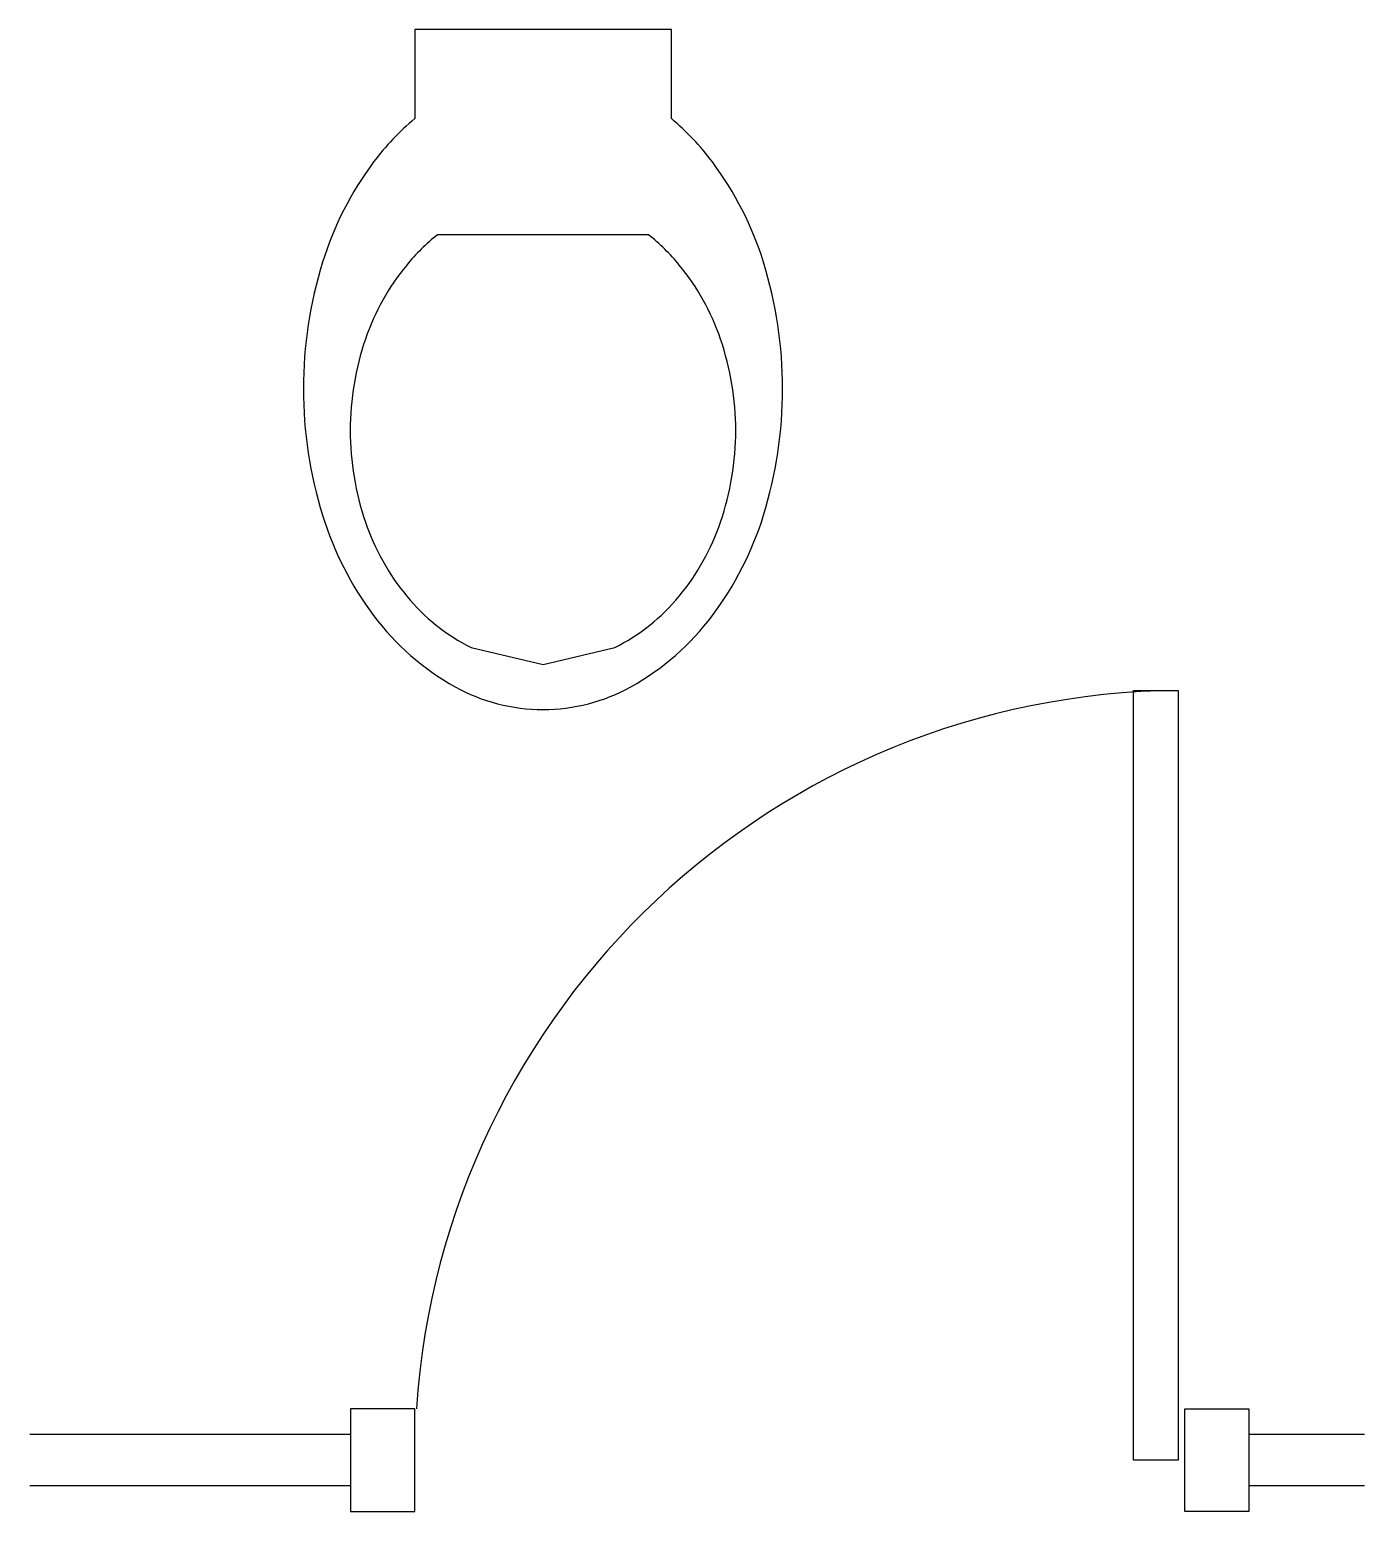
# Model space of a CAD drawing. Extents: x 67.72 to 68.76, y 19.67 to 20.83.
import ezdxf

# ---------------------------------------------------------------- set-up
doc = ezdxf.new("R2010")
doc.units = 0
doc.layers.get('0').update_dxf_attribs({"linetype": 'CONTINUOUS'})

msp = doc.modelspace()

# ---------------------------------------------------------------- linework, layer by layer
at = {"color": 0}
for p, q in [((68.0215, 20.8274), (68.0215, 20.758)), ((68.2215, 20.8274), (68.0215, 20.8274)), ((68.2215, 20.758), (68.2215, 20.8274)), ((68.2037, 20.6674), (68.0393, 20.6674)), ((68.5815, 19.7123), (68.5815, 20.3123)), ((68.5815, 20.3123), (68.6165, 20.3123)), ((68.6165, 20.3123), (68.6165, 19.7123)), ((68.0215, 19.7523), (67.9715, 19.7523)), ((67.9715, 19.7523), (67.9715, 19.6723)), ((68.0215, 19.6723), (68.0215, 19.7523)), ((68.6215, 19.7523), (68.6715, 19.7523)), ((68.6215, 19.6723), (68.6215, 19.7523)), ((68.6715, 19.7523), (68.6715, 19.6723)), ((67.9715, 19.7323), (67.7215, 19.7323)), ((68.7615, 19.7323), (68.6715, 19.7323)), ((68.6165, 19.7123), (68.5815, 19.7123)), ((67.9715, 19.6923), (67.7215, 19.6923)), ((67.9715, 19.6923), (67.7215, 19.6923)), ((68.7615, 19.6923), (68.6715, 19.6923)), ((68.7615, 19.6923), (68.6715, 19.6923)), ((67.9715, 19.6723), (68.0215, 19.6723)), ((68.6715, 19.6723), (68.6215, 19.6723))]:
    msp.add_line(p, q, dxfattribs=at)
for points in [[(68.0215, 20.758, 0.058123), (67.9895, 20.7242, 0.085566), (67.9497, 20.646, 0.075134), (67.9348, 20.5474, 0.075134), (67.9497, 20.4488, 0.085566), (67.9895, 20.3706, 0.106132), (68.053, 20.3151, 0.127293), (68.1215, 20.2974, 0.127293), (68.1899, 20.3151, 0.106132), (68.2535, 20.3706, 0.085566), (68.2933, 20.4488, 0.075134), (68.3082, 20.5474, 0.075134), (68.2933, 20.646, 0.085566), (68.2535, 20.7242, 0.058123), (68.2215, 20.758, 0.127293)], [(68.0393, 20.6674, 0.053968), (68.0153, 20.6439, 0.090257), (67.9831, 20.5862, 0.082316), (67.9713, 20.5149, 0.082316), (67.9831, 20.4435, 0.090257), (68.0153, 20.3858, 0.104354), (68.0655, 20.3457), (68.1215, 20.3324), (68.1774, 20.3457, 0.104354), (68.2277, 20.3858, 0.090257), (68.2598, 20.4435, 0.082316), (68.2717, 20.5149, 0.082316), (68.2598, 20.5862, 0.090257), (68.2277, 20.6439, 0.053968), (68.2037, 20.6674)]]:
    msp.add_lwpolyline(points, format="xyb", dxfattribs=at)
msp.add_arc((68.6215, 19.7123), 0.6, 90.4775, 176.1774, dxfattribs=at)

doc.saveas('drawing.dxf')
